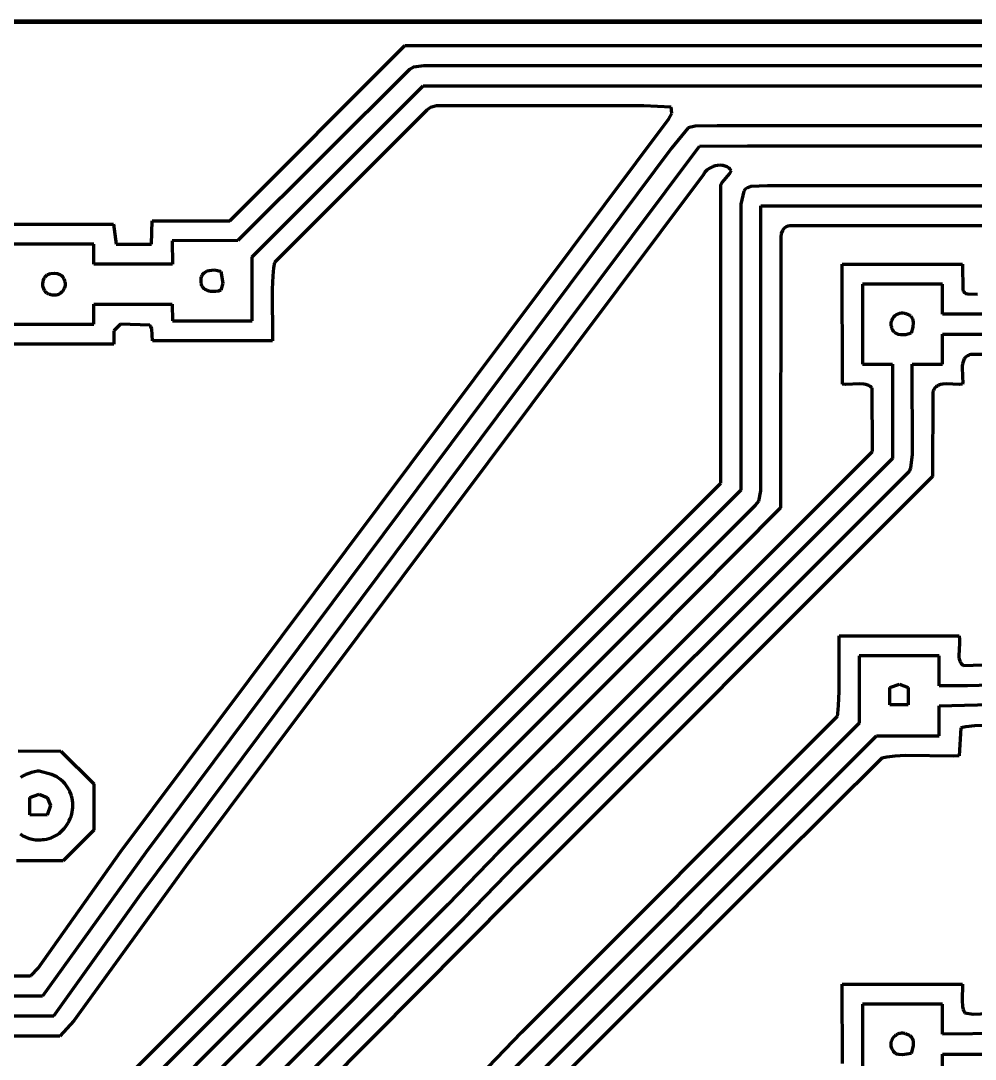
# Model space of a CAD drawing. Header units: millimetres. Extents: x 0 to 15.3, y 0 to 12.6.
# Drawn here: x 5.987 to 9.963, y 8.285 to 12.611 of the extents above; entities that cross this region are included whole.
import ezdxf

# ---------------------------------------------------------------- set-up
doc = ezdxf.new("R2010")
doc.units = ezdxf.units.MM
doc.layers.add('color#f8f8f8ff', color=7, linetype='CONTINUOUS', lineweight=100)

msp = doc.modelspace()

# ---------------------------------------------------------------- linework, layer by layer
at = {"layer": 'color#f8f8f8ff'}
for p, q in [((0, 12.6111), (15.2778, 12.6111)), ((15.2227, 12.6039), (0.0551, 12.6038)), ((6.8573, 11.7778), (7.5874, 12.5076)), ((7.5874, 12.5076), (13.3848, 12.5077)), ((7.6229, 12.4178), (7.6065, 12.4074)), ((7.6664, 12.4235), (7.6229, 12.4178)), ((13.2919, 12.4233), (7.6664, 12.4235)), ((7.6065, 12.4074), (6.891, 11.6954)), ((6.951, 11.628), (7.6631, 12.3404)), ((7.6631, 12.3404), (13.2988, 12.3404)), ((7.6848, 12.2441), (7.6791, 12.2381)), ((7.6933, 12.2499), (7.6848, 12.2441)), ((7.7182, 12.2562), (7.6933, 12.2499)), ((7.7498, 12.257), (7.7182, 12.2562)), ((8.5827, 12.2568), (7.7498, 12.257)), ((8.6964, 12.2518), (8.5827, 12.2568)), ((8.6994, 12.2242), (8.6964, 12.2518)), ((6.4029, 9.1486), (8.6861, 12.2019)), ((7.6791, 12.2381), (7.0435, 11.6044)), ((8.6861, 12.2019), (8.6994, 12.2242)), ((8.7671, 12.1649), (8.6977, 12.0806)), ((8.7957, 12.1718), (8.7671, 12.1649)), ((8.8884, 12.1735), (8.7957, 12.1718)), ((11.5006, 12.1735), (8.8884, 12.1735)), ((8.6977, 12.0806), (6.5075, 9.1462)), ((7.9722, 10.9633), (8.8144, 12.0883)), ((8.8144, 12.0883), (9.0145, 12.0905)), ((9.0145, 12.0905), (11.5015, 12.0905)), ((8.8467, 11.9899), (8.84, 11.9835)), ((8.8542, 11.9955), (8.8467, 11.9899)), ((8.8625, 12.0002), (8.8542, 11.9955)), ((8.8712, 12.004), (8.8625, 12.0002)), ((8.8803, 12.0067), (8.8712, 12.004)), ((8.8897, 12.0084), (8.8803, 12.0067)), ((8.899, 12.0091), (8.8897, 12.0084)), ((8.9083, 12.0085), (8.899, 12.0091)), ((8.9128, 12.0078), (8.9083, 12.0085)), ((8.9173, 12.0068), (8.9128, 12.0078)), ((8.9216, 12.0055), (8.9173, 12.0068)), ((8.9258, 12.0039), (8.9216, 12.0055)), ((8.9299, 12.0019), (8.9258, 12.0039)), ((8.9338, 11.9996), (8.9299, 12.0019)), ((8.9375, 11.997), (8.9338, 11.9996)), ((8.941, 11.994), (8.9375, 11.997)), ((8.9402, 11.9747), (8.9472, 11.987)), ((8.9442, 11.9907), (8.941, 11.994)), ((8.9472, 11.987), (8.9442, 11.9907)), ((8.8319, 11.9724), (6.6746, 9.089)), ((8.8343, 11.9763), (8.8319, 11.9724)), ((8.837, 11.98), (8.8343, 11.9763)), ((8.84, 11.9835), (8.837, 11.98)), ((8.9082, 11.9375), (8.9402, 11.9747)), ((8.9028, 10.6844), (8.903, 11.9188)), ((8.903, 11.9188), (8.9035, 11.9246)), ((8.9035, 11.9246), (8.9048, 11.93)), ((8.9048, 11.93), (8.9082, 11.9375)), ((8.9996, 11.9018), (8.9862, 11.8472)), ((9.0053, 11.9091), (8.9996, 11.9018)), ((9.0137, 11.9146), (9.0053, 11.9091)), ((9.0287, 11.9204), (9.0137, 11.9146)), ((9.097, 11.9237), (9.0287, 11.9204)), ((10.9309, 11.9234), (9.097, 11.9237)), ((8.9862, 11.8472), (8.9861, 10.656)), ((9.0694, 10.6522), (9.0695, 11.8407)), ((9.0695, 11.8407), (11.1667, 11.8406)), ((6.5322, 11.681), (6.5347, 11.7779)), ((6.5347, 11.7779), (6.8573, 11.7778)), ((5.8751, 11.7639), (6.3737, 11.7639)), ((6.3737, 11.7639), (6.385, 11.6809)), ((9.16, 11.738), (9.1544, 11.7242)), ((9.1677, 11.7473), (9.16, 11.738)), ((9.1756, 11.7528), (9.1677, 11.7473)), ((9.1825, 11.7554), (9.1756, 11.7528)), ((9.1901, 11.7565), (9.1825, 11.7554)), ((9.1955, 11.7562), (9.1901, 11.7565)), ((11.0432, 11.7568), (9.1955, 11.7562)), ((6.891, 11.6954), (6.6182, 11.6944)), ((6.6182, 11.6944), (6.6185, 11.5973)), ((9.1533, 11.7093), (9.152, 10.5819)), ((9.1544, 11.7242), (9.1533, 11.7093)), ((6.2917, 11.6806), (5.9583, 11.6806)), ((6.2917, 11.5972), (6.2917, 11.6806)), ((6.385, 11.6809), (6.5322, 11.681)), ((6.6185, 11.5973), (6.2917, 11.5972)), ((6.9514, 11.3614), (6.951, 11.628)), ((7.0435, 11.6044), (7.0401, 11.5822)), ((9.4094, 11.0971), (9.4093, 11.5972)), ((9.4093, 11.5972), (9.9101, 11.5972)), ((9.9101, 11.5972), (9.9115, 11.4889)), ((6.0937, 11.5501), (6.0966, 11.5524)), ((6.0966, 11.5524), (6.0998, 11.5545)), ((6.0998, 11.5545), (6.1109, 11.5584)), ((6.1109, 11.5584), (6.126, 11.5598)), ((6.126, 11.5598), (6.1381, 11.5582)), ((6.1381, 11.5582), (6.1492, 11.5542)), ((6.1492, 11.5542), (6.1565, 11.5494)), ((6.7427, 11.5506), (6.7446, 11.5536)), ((6.7446, 11.5536), (6.7467, 11.5565)), ((6.7467, 11.5565), (6.749, 11.559)), ((6.749, 11.559), (6.7516, 11.5614)), ((6.7516, 11.5614), (6.7575, 11.5654)), ((6.7575, 11.5654), (6.7641, 11.5686)), ((6.7641, 11.5686), (6.7712, 11.5709)), ((6.7712, 11.5709), (6.7827, 11.5727)), ((6.7827, 11.5727), (6.7945, 11.5728)), ((6.7945, 11.5728), (6.8062, 11.5712)), ((6.8062, 11.5712), (6.8172, 11.568)), ((6.8172, 11.568), (6.8207, 11.5666)), ((6.8207, 11.5666), (6.828, 11.5183)), ((7.0401, 11.5822), (7.0366, 11.5486)), ((6.079, 11.5163), (6.0798, 11.524)), ((6.0792, 11.5087), (6.079, 11.5163)), ((6.0804, 11.5012), (6.0792, 11.5087)), ((6.0798, 11.524), (6.0817, 11.5313)), ((6.0817, 11.5313), (6.0846, 11.5383)), ((6.0846, 11.5383), (6.0865, 11.5415)), ((6.0865, 11.5415), (6.0886, 11.5446)), ((6.0886, 11.5446), (6.091, 11.5474)), ((6.091, 11.5474), (6.0937, 11.5501)), ((6.1565, 11.5494), (6.1607, 11.5455)), ((6.1607, 11.5455), (6.1642, 11.5409)), ((6.1642, 11.5409), (6.1669, 11.5356)), ((6.1669, 11.5356), (6.1687, 11.5297)), ((6.1687, 11.5297), (6.1692, 11.5265)), ((6.1692, 11.5265), (6.1703, 11.523)), ((6.1703, 11.523), (6.1715, 11.516)), ((6.1715, 11.5091), (6.1704, 11.5025)), ((6.1715, 11.516), (6.1715, 11.5091)), ((6.7384, 11.5316), (6.7386, 11.5359)), ((6.7387, 11.5271), (6.7384, 11.5316)), ((6.7386, 11.5359), (6.7391, 11.54)), ((6.7386, 11.5226), (6.7387, 11.5271)), ((6.7388, 11.5184), (6.7386, 11.5226)), ((6.7394, 11.5145), (6.7388, 11.5184)), ((6.7391, 11.54), (6.74, 11.5437)), ((6.7404, 11.5108), (6.7394, 11.5145)), ((6.74, 11.5437), (6.7412, 11.5473)), ((6.7417, 11.5073), (6.7404, 11.5108)), ((6.7412, 11.5473), (6.7427, 11.5506)), ((6.828, 11.5183), (6.8207, 11.4889)), ((7.0366, 11.5486), (7.0339, 11.4924)), ((9.4933, 11.5139), (9.4933, 11.1806)), ((9.8262, 11.5139), (9.4933, 11.5139)), ((9.8261, 11.3888), (9.8262, 11.5139)), ((6.0827, 11.4941), (6.0804, 11.5012)), ((6.0859, 11.4874), (6.0827, 11.4941)), ((6.0879, 11.4844), (6.0859, 11.4874)), ((6.0902, 11.4816), (6.0879, 11.4844)), ((6.0927, 11.4789), (6.0902, 11.4816)), ((6.0955, 11.4766), (6.0927, 11.4789)), ((6.0985, 11.4745), (6.0955, 11.4766)), ((6.1017, 11.4728), (6.0985, 11.4745)), ((6.1053, 11.4713), (6.1017, 11.4728)), ((6.109, 11.4702), (6.1053, 11.4713)), ((6.113, 11.4695), (6.109, 11.4702)), ((6.1165, 11.4685), (6.113, 11.4695)), ((6.12, 11.4678), (6.1165, 11.4685)), ((6.127, 11.4673), (6.12, 11.4678)), ((6.1337, 11.4679), (6.127, 11.4673)), ((6.1402, 11.4696), (6.1337, 11.4679)), ((6.1463, 11.4722), (6.1402, 11.4696)), ((6.152, 11.4756), (6.1463, 11.4722)), ((6.1571, 11.4798), (6.152, 11.4756)), ((6.1616, 11.4847), (6.1571, 11.4798)), ((6.1654, 11.4902), (6.1616, 11.4847)), ((6.1683, 11.4961), (6.1654, 11.4902)), ((6.1704, 11.5025), (6.1683, 11.4961)), ((6.7433, 11.5041), (6.7417, 11.5073)), ((6.7451, 11.5011), (6.7433, 11.5041)), ((6.7473, 11.4984), (6.7451, 11.5011)), ((6.7497, 11.4959), (6.7473, 11.4984)), ((6.7551, 11.4916), (6.7497, 11.4959)), ((6.7614, 11.4881), (6.7551, 11.4916)), ((6.7682, 11.4855), (6.7614, 11.4881)), ((6.7755, 11.4838), (6.7682, 11.4855)), ((6.787, 11.4826), (6.7755, 11.4838)), ((6.7987, 11.4831), (6.787, 11.4826)), ((6.8101, 11.4852), (6.7987, 11.4831)), ((6.8207, 11.4889), (6.8101, 11.4852)), ((7.0339, 11.4924), (7.0351, 11.2778)), ((9.9115, 11.4889), (9.9125, 11.4864)), ((9.9125, 11.4864), (9.9149, 11.4822)), ((9.9149, 11.4822), (9.918, 11.4789)), ((9.918, 11.4789), (9.9234, 11.4754)), ((9.9234, 11.4754), (9.932, 11.473)), ((9.932, 11.473), (9.9729, 11.4722)), ((6.2917, 11.3472), (6.2917, 11.4306)), ((6.2917, 11.4306), (6.6182, 11.4306)), ((6.6182, 11.4306), (6.6184, 11.3611)), ((9.6244, 11.378), (9.6295, 11.3831)), ((9.6295, 11.3831), (9.6353, 11.3873)), ((9.6353, 11.3873), (9.6417, 11.3907)), ((9.6417, 11.3907), (9.6484, 11.393)), ((9.6484, 11.393), (9.6554, 11.3942)), ((9.6554, 11.3942), (9.659, 11.3943)), ((9.659, 11.3943), (9.6626, 11.3941)), ((9.6626, 11.3941), (9.6662, 11.3936)), ((9.6662, 11.3936), (9.6698, 11.3927)), ((9.6698, 11.3927), (9.6733, 11.3914)), ((9.6733, 11.3914), (9.6769, 11.3897)), ((9.6769, 11.3897), (9.6806, 11.3886)), ((9.6806, 11.3886), (9.684, 11.3873)), ((9.684, 11.3873), (9.6871, 11.3858)), ((9.6871, 11.3858), (9.6899, 11.3841)), ((9.6899, 11.3841), (9.6924, 11.3821)), ((9.6924, 11.3821), (9.6947, 11.38)), ((9.6947, 11.38), (9.6984, 11.3752)), ((10.5637, 11.3889), (9.8261, 11.3888)), ((5.9583, 11.3472), (6.2917, 11.3472)), ((6.4029, 11.3472), (6.375, 11.3192)), ((6.5243, 11.343), (6.4029, 11.3472)), ((6.5288, 11.3375), (6.5243, 11.343)), ((6.5332, 11.327), (6.5288, 11.3375)), ((6.6184, 11.3611), (6.9514, 11.3614)), ((9.6125, 11.3482), (9.6127, 11.3518)), ((9.6126, 11.3445), (9.6125, 11.3482)), ((9.6131, 11.3407), (9.6126, 11.3445)), ((9.6127, 11.3518), (9.614, 11.359)), ((9.6139, 11.337), (9.6131, 11.3407)), ((9.6151, 11.3332), (9.6139, 11.337)), ((9.614, 11.359), (9.6165, 11.3658)), ((9.6165, 11.3658), (9.62, 11.3722)), ((9.62, 11.3722), (9.6244, 11.378)), ((9.6984, 11.3752), (9.7011, 11.3699)), ((9.7011, 11.3699), (9.703, 11.364)), ((9.703, 11.364), (9.7043, 11.3545)), ((9.7043, 11.3545), (9.703, 11.3343)), ((6.375, 11.3192), (6.375, 11.2639)), ((6.5355, 11.2777), (6.5332, 11.327)), ((9.616, 11.3295), (9.6151, 11.3332)), ((9.6172, 11.3261), (9.616, 11.3295)), ((9.6187, 11.323), (9.6172, 11.3261)), ((9.6203, 11.3201), (9.6187, 11.323)), ((9.6222, 11.3174), (9.6203, 11.3201)), ((9.6265, 11.3129), (9.6222, 11.3174)), ((9.6316, 11.3092), (9.6265, 11.3129)), ((9.6372, 11.3064), (9.6316, 11.3092)), ((9.6433, 11.3043), (9.6372, 11.3064)), ((9.6531, 11.3026), (9.6433, 11.3043)), ((9.6737, 11.3032), (9.6531, 11.3026)), ((9.6963, 11.3089), (9.6737, 11.3032)), ((9.703, 11.3343), (9.6963, 11.3089)), ((9.8262, 11.1806), (9.826, 11.3056)), ((9.826, 11.3056), (10.5637, 11.3056)), ((6.375, 11.2639), (5.8751, 11.2639)), ((7.0351, 11.2778), (6.5355, 11.2777)), ((9.9201, 11.206), (9.9176, 11.2025)), ((9.923, 11.2093), (9.9201, 11.206)), ((9.9264, 11.2123), (9.923, 11.2093)), ((9.9302, 11.2149), (9.9264, 11.2123)), ((9.9345, 11.2172), (9.9302, 11.2149)), ((9.9393, 11.2191), (9.9345, 11.2172)), ((9.9447, 11.2206), (9.9393, 11.2191)), ((10.4962, 11.2222), (9.9447, 11.2206)), ((9.4933, 11.1806), (9.6184, 11.1806)), ((9.6184, 11.1806), (9.6181, 10.7878)), ((9.7009, 11.1804), (9.8262, 11.1806)), ((9.7015, 10.8058), (9.7009, 11.1804)), ((9.9101, 11.1814), (9.909, 11.1717)), ((9.909, 11.1717), (9.9103, 11.1253)), ((9.911, 11.186), (9.9101, 11.1814)), ((9.9122, 11.1904), (9.911, 11.186)), ((9.9136, 11.1947), (9.9122, 11.1904)), ((9.9154, 11.1987), (9.9136, 11.1947)), ((9.9176, 11.2025), (9.9154, 11.1987)), ((9.9103, 11.1253), (9.9107, 11.106)), ((9.4221, 11.0958), (9.4094, 11.0971)), ((9.4816, 11.0989), (9.4221, 11.0958)), ((9.4992, 11.0978), (9.4816, 11.0989)), ((9.5076, 11.0961), (9.4992, 11.0978)), ((9.5155, 11.0935), (9.5076, 11.0961)), ((9.5193, 11.0917), (9.5155, 11.0935)), ((9.523, 11.0897), (9.5193, 11.0917)), ((9.5265, 11.0873), (9.523, 11.0897)), ((9.5299, 11.0845), (9.5265, 11.0873)), ((9.5331, 11.0814), (9.5299, 11.0845)), ((9.5348, 10.8169), (9.5331, 11.0814)), ((9.7935, 11.0792), (9.7909, 11.0752)), ((9.7964, 11.0827), (9.7935, 11.0792)), ((9.7996, 11.0858), (9.7964, 11.0827)), ((9.803, 11.0884), (9.7996, 11.0858)), ((9.8067, 11.0907), (9.803, 11.0884)), ((9.8106, 11.0926), (9.8067, 11.0907)), ((9.8146, 11.0942), (9.8106, 11.0926)), ((9.8189, 11.0955), (9.8146, 11.0942)), ((9.8279, 11.0972), (9.8189, 11.0955)), ((9.8423, 11.0982), (9.8279, 11.0972)), ((9.8968, 11.0962), (9.8423, 11.0982)), ((9.9058, 11.0967), (9.8968, 11.0962)), ((9.91, 11.0973), (9.9058, 11.0967)), ((9.9107, 11.106), (9.91, 11.0973)), ((9.7866, 11.0658), (9.7854, 10.7123)), ((9.7886, 11.0708), (9.7866, 11.0658)), ((9.7909, 11.0752), (9.7886, 11.0708)), ((6.4856, 8.9713), (7.9722, 10.9633)), ((6.3147, 7.5979), (9.5348, 10.8169)), ((9.6181, 10.7878), (7.9767, 9.1469)), ((9.6953, 10.7483), (9.7015, 10.8058)), ((9.6828, 10.7279), (9.6886, 10.735)), ((9.6886, 10.735), (9.6953, 10.7483)), ((9.7854, 10.7123), (8.0365, 8.963)), ((8.0532, 9.099), (9.678, 10.7237)), ((9.678, 10.7237), (9.6828, 10.7279)), ((6.1212, 7.9028), (8.9028, 10.6844)), ((8.9861, 10.656), (6.1328, 7.8015)), ((9.0618, 10.6103), (9.0694, 10.6522)), ((9.0471, 10.5928), (9.0618, 10.6103)), ((6.8103, 8.3561), (9.0471, 10.5928)), ((9.152, 10.5819), (8.607, 10.0334)), ((9.3965, 9.8163), (9.3957, 10.0488)), ((9.3957, 10.0488), (9.896, 10.0488)), ((9.896, 10.0488), (9.8967, 10.0447)), ((9.8967, 10.0447), (9.8975, 10.0361)), ((8.607, 10.0334), (6.356, 7.7827)), ((9.8972, 10.0179), (9.8942, 9.9659)), ((9.8975, 10.0361), (9.8972, 10.0179)), ((9.4794, 9.965), (9.4798, 9.6846)), ((9.8122, 9.965), (9.4794, 9.965)), ((9.8123, 9.8401), (9.8122, 9.965)), ((9.8942, 9.9659), (9.8952, 9.9571)), ((9.8952, 9.9571), (9.8971, 9.9488)), ((9.8971, 9.9488), (9.8984, 9.9448)), ((9.8984, 9.9448), (9.9001, 9.941)), ((9.9001, 9.941), (9.9021, 9.9373)), ((9.9021, 9.9373), (9.9045, 9.9338)), ((9.9045, 9.9338), (9.9072, 9.9305)), ((9.9072, 9.9305), (9.9104, 9.9274)), ((9.9104, 9.9274), (9.914, 9.9245)), ((9.914, 9.9245), (9.954, 9.9266)), ((9.954, 9.9266), (10.4962, 9.9306)), ((9.6076, 9.8334), (9.6469, 9.8469)), ((9.6079, 9.7607), (9.6076, 9.8334)), ((9.6469, 9.8469), (9.6842, 9.8328)), ((9.6842, 9.8328), (9.6838, 9.7607)), ((9.931, 9.8399), (9.8123, 9.8401)), ((10.1945, 9.8472), (9.931, 9.8399)), ((9.3939, 9.759), (9.3965, 9.8163)), ((9.3904, 9.7251), (9.3939, 9.759)), ((9.6838, 9.7607), (9.6079, 9.7607)), ((9.8122, 9.6322), (9.8123, 9.7571)), ((9.8123, 9.7571), (10.0839, 9.7636)), ((8.0746, 8.3977), (9.3888, 9.7139)), ((9.3888, 9.7139), (9.3904, 9.7251)), ((9.4798, 9.6846), (7.5228, 7.727)), ((9.9025, 9.6653), (9.8955, 9.5484)), ((9.9238, 9.6695), (9.9025, 9.6653)), ((9.9596, 9.673), (9.9238, 9.6695)), ((10.0895, 9.6756), (9.9596, 9.673)), ((6.8214, 6.9009), (9.5519, 9.6321)), ((9.5519, 9.6321), (9.8122, 9.6322)), ((5.9755, 9.5694), (6.1544, 9.5686)), ((6.1544, 9.5686), (6.2908, 9.4324)), ((9.5735, 9.5396), (9.1337, 9.1018)), ((9.5953, 9.5432), (9.5735, 9.5396)), ((9.6283, 9.547), (9.5953, 9.5432)), ((9.6725, 9.5494), (9.6283, 9.547)), ((9.8734, 9.5476), (9.6725, 9.5494)), ((9.8955, 9.5484), (9.8734, 9.5476)), ((6.02, 9.4752), (6.0083, 9.4704)), ((6.032, 9.4792), (6.02, 9.4752)), ((6.0444, 9.4823), (6.032, 9.4792)), ((6.057, 9.4845), (6.0444, 9.4823)), ((6.0634, 9.4853), (6.057, 9.4845)), ((6.1152, 9.4714), (6.0634, 9.4853)), ((5.9972, 9.4648), (5.9864, 9.4584)), ((6.0083, 9.4704), (5.9972, 9.4648)), ((6.1371, 9.461), (6.1152, 9.4714)), ((6.1529, 9.4502), (6.1371, 9.461)), ((6.1636, 9.4406), (6.1529, 9.4502)), ((6.1701, 9.4333), (6.1636, 9.4406)), ((6.176, 9.4254), (6.1701, 9.4333)), ((6.2908, 9.4324), (6.2917, 9.2393)), ((6.0243, 9.375), (6.0638, 9.3889)), ((6.0638, 9.3889), (6.0973, 9.3751)), ((6.1812, 9.4167), (6.176, 9.4254)), ((6.1868, 9.4084), (6.1812, 9.4167)), ((6.1915, 9.3997), (6.1868, 9.4084)), ((6.1955, 9.3908), (6.1915, 9.3997)), ((6.1987, 9.3816), (6.1955, 9.3908)), ((6.0246, 9.3023), (6.0243, 9.375)), ((6.0973, 9.3751), (6.1111, 9.3416)), ((6.2012, 9.3723), (6.1987, 9.3816)), ((6.203, 9.3628), (6.2012, 9.3723)), ((6.204, 9.3532), (6.203, 9.3628)), ((6.2044, 9.3436), (6.204, 9.3532)), ((6.0972, 9.3021), (6.0246, 9.3023)), ((6.1111, 9.3416), (6.0972, 9.3021)), ((6.1964, 9.296), (6.1992, 9.3053)), ((6.1992, 9.3053), (6.2015, 9.3148)), ((6.2015, 9.3148), (6.2031, 9.3243)), ((6.2031, 9.3243), (6.2041, 9.3339)), ((6.2041, 9.3339), (6.2044, 9.3436)), ((6.1739, 9.2531), (6.1795, 9.2611)), ((6.1795, 9.2611), (6.1845, 9.2694)), ((6.1845, 9.2694), (6.189, 9.278)), ((6.189, 9.278), (6.193, 9.2869)), ((6.193, 9.2869), (6.1964, 9.296)), ((5.9843, 9.2231), (5.9901, 9.2192)), ((5.9901, 9.2192), (5.9962, 9.2157)), ((5.9962, 9.2157), (6.0023, 9.2124)), ((6.1309, 9.2151), (6.1392, 9.2201)), ((6.1392, 9.2201), (6.147, 9.2256)), ((6.147, 9.2256), (6.1544, 9.2318)), ((6.1544, 9.2318), (6.1614, 9.2384)), ((6.1614, 9.2384), (6.1679, 9.2456)), ((6.2917, 9.2393), (6.1634, 9.1111)), ((6.1679, 9.2456), (6.1739, 9.2531)), ((6.0023, 9.2124), (6.0086, 9.2094)), ((6.0086, 9.2094), (6.0151, 9.2068)), ((6.0151, 9.2068), (6.0216, 9.2045)), ((6.0216, 9.2045), (6.0283, 9.2025)), ((6.0283, 9.2025), (6.035, 9.2009)), ((6.035, 9.2009), (6.0419, 9.1996)), ((6.0419, 9.1996), (6.0488, 9.1988)), ((6.0488, 9.1988), (6.0558, 9.1983)), ((6.0558, 9.1983), (6.0629, 9.1982)), ((6.0629, 9.1982), (6.07, 9.1986)), ((6.07, 9.1986), (6.0772, 9.1994)), ((6.0772, 9.1994), (6.0844, 9.2006)), ((6.0844, 9.2006), (6.0944, 9.202)), ((6.0944, 9.202), (6.104, 9.2041)), ((6.104, 9.2041), (6.1133, 9.2071)), ((6.1133, 9.2071), (6.1223, 9.2107)), ((6.1223, 9.2107), (6.1309, 9.2151)), ((6.0589, 8.664), (6.4029, 9.1486)), ((6.5075, 9.1462), (6.0776, 8.5477)), ((7.9767, 9.1469), (7.7662, 8.9287)), ((6.1634, 9.1111), (5.9685, 9.1109)), ((6.6746, 9.089), (6.2086, 8.4445)), ((9.1337, 9.1018), (6.9322, 6.9006)), ((7.8345, 8.8728), (8.0532, 9.099)), ((6.124, 8.4654), (6.4856, 8.9713)), ((8.0365, 8.963), (7.2414, 8.1616)), ((7.7662, 8.9287), (5.9874, 7.1502)), ((6.0173, 7.0556), (7.8345, 8.8728)), ((6.0301, 8.6341), (6.0589, 8.664)), ((4.5966, 8.6334), (6.0143, 8.6324)), ((6.0143, 8.6324), (6.0165, 8.632)), ((6.0165, 8.632), (6.0227, 8.632)), ((6.0227, 8.632), (6.0301, 8.6341)), ((9.4093, 8.5971), (9.9102, 8.5972)), ((9.4095, 8.2669), (9.4093, 8.5971)), ((9.9102, 8.5972), (9.9084, 8.529)), ((6.0776, 8.5477), (4.5598, 8.5479)), ((9.9084, 8.529), (9.91, 8.504)), ((9.4933, 8.5139), (9.4938, 8.2404)), ((9.8261, 8.5139), (9.4933, 8.5139)), ((9.8263, 8.3889), (9.8261, 8.5139)), ((9.91, 8.504), (9.913, 8.4921)), ((9.913, 8.4921), (9.916, 8.4846)), ((9.916, 8.4846), (9.92, 8.4774)), ((4.5554, 8.4654), (6.124, 8.4654)), ((6.2086, 8.4445), (6.149, 8.3812)), ((9.92, 8.4774), (9.9548, 8.4728)), ((9.9548, 8.4728), (10.1246, 8.4791)), ((7.8975, 8.2134), (8.0746, 8.3977)), ((9.6472, 8.3929), (9.6509, 8.3939)), ((9.6509, 8.3939), (9.6548, 8.3944)), ((9.6548, 8.3944), (9.6587, 8.3946)), ((9.6587, 8.3946), (9.6626, 8.3944)), ((9.6626, 8.3944), (9.6666, 8.3937)), ((9.6666, 8.3937), (9.6706, 8.3926)), ((10.4551, 8.3968), (9.8263, 8.3889)), ((6.149, 8.3812), (4.4824, 8.3818)), ((6.1945, 7.7372), (6.8103, 8.3561)), ((9.6125, 8.3494), (9.6129, 8.3533)), ((9.6129, 8.3533), (9.6137, 8.3572)), ((9.6137, 8.3572), (9.6148, 8.361)), ((9.6148, 8.361), (9.6162, 8.3647)), ((9.6162, 8.3647), (9.6199, 8.3717)), ((9.6199, 8.3717), (9.6246, 8.3781)), ((9.6246, 8.3781), (9.6302, 8.3836)), ((9.6302, 8.3836), (9.6333, 8.386)), ((9.6333, 8.386), (9.6366, 8.3882)), ((9.6366, 8.3882), (9.64, 8.3901)), ((9.64, 8.3901), (9.6435, 8.3917)), ((9.6435, 8.3917), (9.6472, 8.3929)), ((9.6706, 8.3926), (9.6745, 8.3911)), ((9.6745, 8.3911), (9.6785, 8.389)), ((9.6785, 8.389), (9.6821, 8.3879)), ((9.6821, 8.3879), (9.6853, 8.3865)), ((9.6853, 8.3865), (9.6883, 8.385)), ((9.6883, 8.385), (9.691, 8.3832)), ((9.691, 8.3832), (9.6934, 8.3812)), ((9.6934, 8.3812), (9.6974, 8.3767)), ((9.6974, 8.3767), (9.7004, 8.3717)), ((9.7004, 8.3717), (9.7025, 8.366)), ((9.7025, 8.366), (9.7042, 8.3569)), ((9.7042, 8.3569), (9.7039, 8.3405)), ((9.6124, 8.3454), (9.6125, 8.3494)), ((9.6127, 8.3414), (9.6124, 8.3454)), ((9.6134, 8.3374), (9.6127, 8.3414)), ((9.6146, 8.3334), (9.6134, 8.3374)), ((9.6161, 8.3294), (9.6146, 8.3334)), ((9.6181, 8.3255), (9.6161, 8.3294)), ((9.6194, 8.3224), (9.6181, 8.3255)), ((9.621, 8.3196), (9.6194, 8.3224)), ((9.6227, 8.317), (9.621, 8.3196)), ((9.6266, 8.3126), (9.6227, 8.317)), ((9.6312, 8.309), (9.6266, 8.3126)), ((9.6362, 8.3063), (9.6312, 8.309)), ((9.6961, 8.3088), (9.6598, 8.3023)), ((9.7039, 8.3405), (9.6961, 8.3088)), ((9.6446, 8.3037), (9.6362, 8.3063)), ((9.6598, 8.3023), (9.6446, 8.3037)), ((9.826, 8.3055), (10.1055, 8.3065)), ((9.8262, 8.1806), (9.826, 8.3055))]:
    msp.add_line(p, q, dxfattribs=at)

doc.saveas('drawing.dxf')
